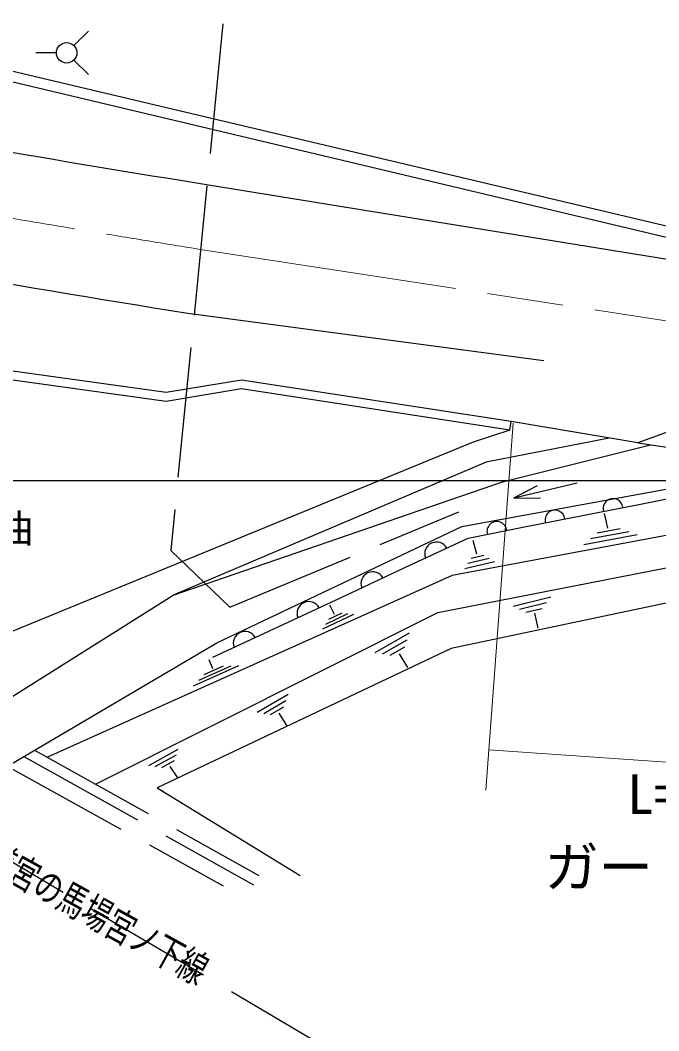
# Model space of a CAD drawing. Units: millimetres, scale not verified. Extents: x 40000 to 680000, y 20000 to 380000.
# Drawn here: x 306474 to 335910, y 241204 to 287821 of the extents above; entities that cross this region are included whole.
import ezdxf
from ezdxf.enums import TextEntityAlignment as Align

# ---------------------------------------------------------------- set-up
doc = ezdxf.new("R2010")
doc.units = ezdxf.units.MM
doc.header["$LTSCALE"] = 1000
doc.linetypes.add('CHAIN', pattern=[18.5, 12, -1.5, 3.5, -1.5])
doc.linetypes.add('DASHED', pattern=[7.5, 6, -1.5])
for name, color, linetype, lineweight in [('M-BGD', 7, 'Continuous', 25), ('M-BGD-EXST', 7, 'Continuous', 25), ('M-BMK', 2, 'CHAIN', 13), ('M-STR-HTXT', 7, 'Continuous', 13), ('M-STR-STR1', 1, 'Continuous', 25), ('M-STR-STRC', 7, 'Continuous', 25)]:
    doc.layers.add(name, color=color, linetype=linetype, lineweight=lineweight)
doc.layers.add('M-BMK-HTXT', color=7, linetype='Continuous')
doc.styles.add('ＭＳ ゴシック', font='')
doc.styles.get('ＭＳ ゴシック').set_extended_font_data('MS Gothic')

msp = doc.modelspace()

# ---------------------------------------------------------------- linework, layer by layer
at = {"layer": 'M-BGD'}
for p, q in [((280915, 291436), (341256, 277146)), ((280885, 290965), (341163, 276654)), ((329046, 268915), (329107, 269310)), ((334942, 268322), (329107, 269310)), ((328703, 266532), (335525, 268235)), ((329226, 265791), (332147, 266475)), ((329226, 265791), (330326, 266357)), ((329226, 265791), (330463, 265773)), ((335152, 265516), (337830, 266044)), ((329796, 264460), (335152, 265516)), ((333567, 264392), (333411, 265069)), ((327117, 263932), (329796, 264460)), ((334126, 264354), (333071, 264159)), ((324175, 262557), (327117, 263932)), ((334922, 264077), (332462, 263623)), ((334524, 264216), (332766, 263891)), ((327520, 263187), (327353, 263823)), ((328093, 262986), (327112, 262753)), ((327847, 263130), (327259, 262990)), ((321233, 261183), (324175, 262557)), ((328339, 262842), (326966, 262516)), ((303819, 255182), (313519, 261296)), ((315349, 258434), (321233, 261183)), ((329191, 260798), (330938, 261224)), ((320955, 260410), (320747, 260840)), ((329485, 260653), (330733, 260957)), ((329780, 260508), (330529, 260690)), ((321830, 260406), (320411, 259725)), ((321565, 260438), (320551, 259951)), ((321300, 260469), (320692, 260178)), ((330184, 260462), (330334, 259775)), ((322841, 258661), (324414, 259556)), ((323182, 258597), (324305, 259236)), ((305536, 253215), (315540, 259098)), ((323523, 258533), (324197, 258917)), ((315354, 257906), (315187, 258322)), ((323937, 258597), (324324, 257958)), ((316534, 258039), (314439, 257108)), ((316185, 258031), (314689, 257366)), ((315836, 258022), (314938, 257624)), ((317400, 255898), (318819, 256736)), ((317709, 255847), (318722, 256446)), ((318017, 255796), (318625, 256155)), ((318391, 255862), (318743, 255293)), ((312398, 253443), (313761, 254198)), ((312700, 253394), (313673, 253933)), ((313001, 253344), (313585, 253668)), ((313365, 253401), (313722, 252877))]:
    msp.add_line(p, q, dxfattribs=at)
at = {"layer": 'M-BGD', "linetype": 'DASHED'}
for p, q in [((307137, 254156), (317472, 248369)), ((306638, 253863), (317228, 247933)), ((305869, 253411), (315836, 247894)), ((303295, 250652), (331347, 234073))]:
    msp.add_line(p, q, dxfattribs=at)
msp.add_lwpolyline([(320251, 332428), (313411, 263367), (316143, 260752), (326691, 265139)], dxfattribs=at)
at = {"layer": 'M-BGD'}
for points in [[(329107, 269310), (316676, 271223), (313199, 270642), (274576, 276015)], [(329046, 268915), (316679, 270818), (313204, 270238), (274519, 275619)], [(329046, 268915), (327360, 268355), (299758, 257020)], [(333622, 268545), (327956, 267427), (313519, 261296), (328703, 266532)], [(315540, 259098), (326832, 264470), (342120, 267258)], [(346890, 266561), (337486, 264284), (326379, 262199), (307737, 253821)], [(309940, 252587), (325730, 260503), (338378, 262981), (351104, 266440)], [(339519, 261617), (326341, 258832), (312790, 252411), (319372, 248364)]]:
    msp.add_lwpolyline(points, dxfattribs=at)
for centre, radius, start, end in [((333804, 265294), 457, 5.7515, 196.5544), ((331126, 264766), 457, 5.7502, 196.5545), ((328448, 264238), 457, 5.7498, 196.5551), ((325665, 263206), 543, 29.5734, 200.5059), ((322723, 261831), 543, 29.5717, 200.5067), ((319780, 260457), 543, 29.5717, 200.5067), ((316838, 259083), 543, 29.5722, 200.5062)]:
    msp.add_arc(centre, radius, start, end, dxfattribs=at)
at = {"layer": 'M-BGD-EXST'}
for p, q in [((308949, 286649), (309615, 287316)), ((308144, 286316), (307201, 286316)), ((308949, 285983), (309615, 285316))]:
    msp.add_line(p, q, dxfattribs=at)
msp.add_circle((308615, 286316), 471, dxfattribs=at)
at = {"layer": 'M-BMK'}
msp.add_line((314679, 277266), (344628, 272663), dxfattribs=at)
msp.add_arc((468466, 1234358), 969369, 258.43184, 260.87169, dxfattribs=at)
at = {"layer": 'M-STR-HTXT'}
for p, q in [((327933, 252297), (329197, 269237)), ((328073, 254171), (346444, 252874))]:
    msp.add_line(p, q, dxfattribs=at)
at = {"layer": 'M-STR-STR1'}
msp.add_lwpolyline([(353215, 274956), (334942, 268322), (343186, 267100), (365693, 274938)], dxfattribs=at)
at = {"layer": 'M-STR-STRC'}
for p, q in [((315155, 280228), (341006, 276035)), ((314203, 274304), (330617, 272118)), ((349122, 266571), (227056, 266571))]:
    msp.add_line(p, q, dxfattribs=at)
for radius, start in [(966369, 258.37273), (972369, 259.37426)]:
    msp.add_arc((468466, 1234358), radius, start, 260.87169, dxfattribs=at)

# ---------------------------------------------------------------- texts
at = {"layer": 'M-BGD-EXST', "style": 'ＭＳ ゴシック', "width": 0.7}
msp.add_text('市道宮の馬場宮ノ下線', height=1320, rotation=331.065, dxfattribs=at).set_placement((308949, 245996), align=Align.BOTTOM_CENTER)
at = {"layer": 'M-BMK-HTXT', "style": 'ＭＳ ゴシック'}
msp.add_text('村重石油', height=1320, dxfattribs=at).set_placement((299874, 263312), align=Align.BOTTOM_LEFT)
at = {"layer": 'M-STR-HTXT', "style": 'ＭＳ ゴシック'}
for s, p in [('L=20.0', (334440, 250654)), ('ガードレール', (330637, 247286))]:
    msp.add_text(s, height=1833, dxfattribs=at).set_placement(p, align=Align.BOTTOM_LEFT)

doc.saveas('drawing.dxf')
